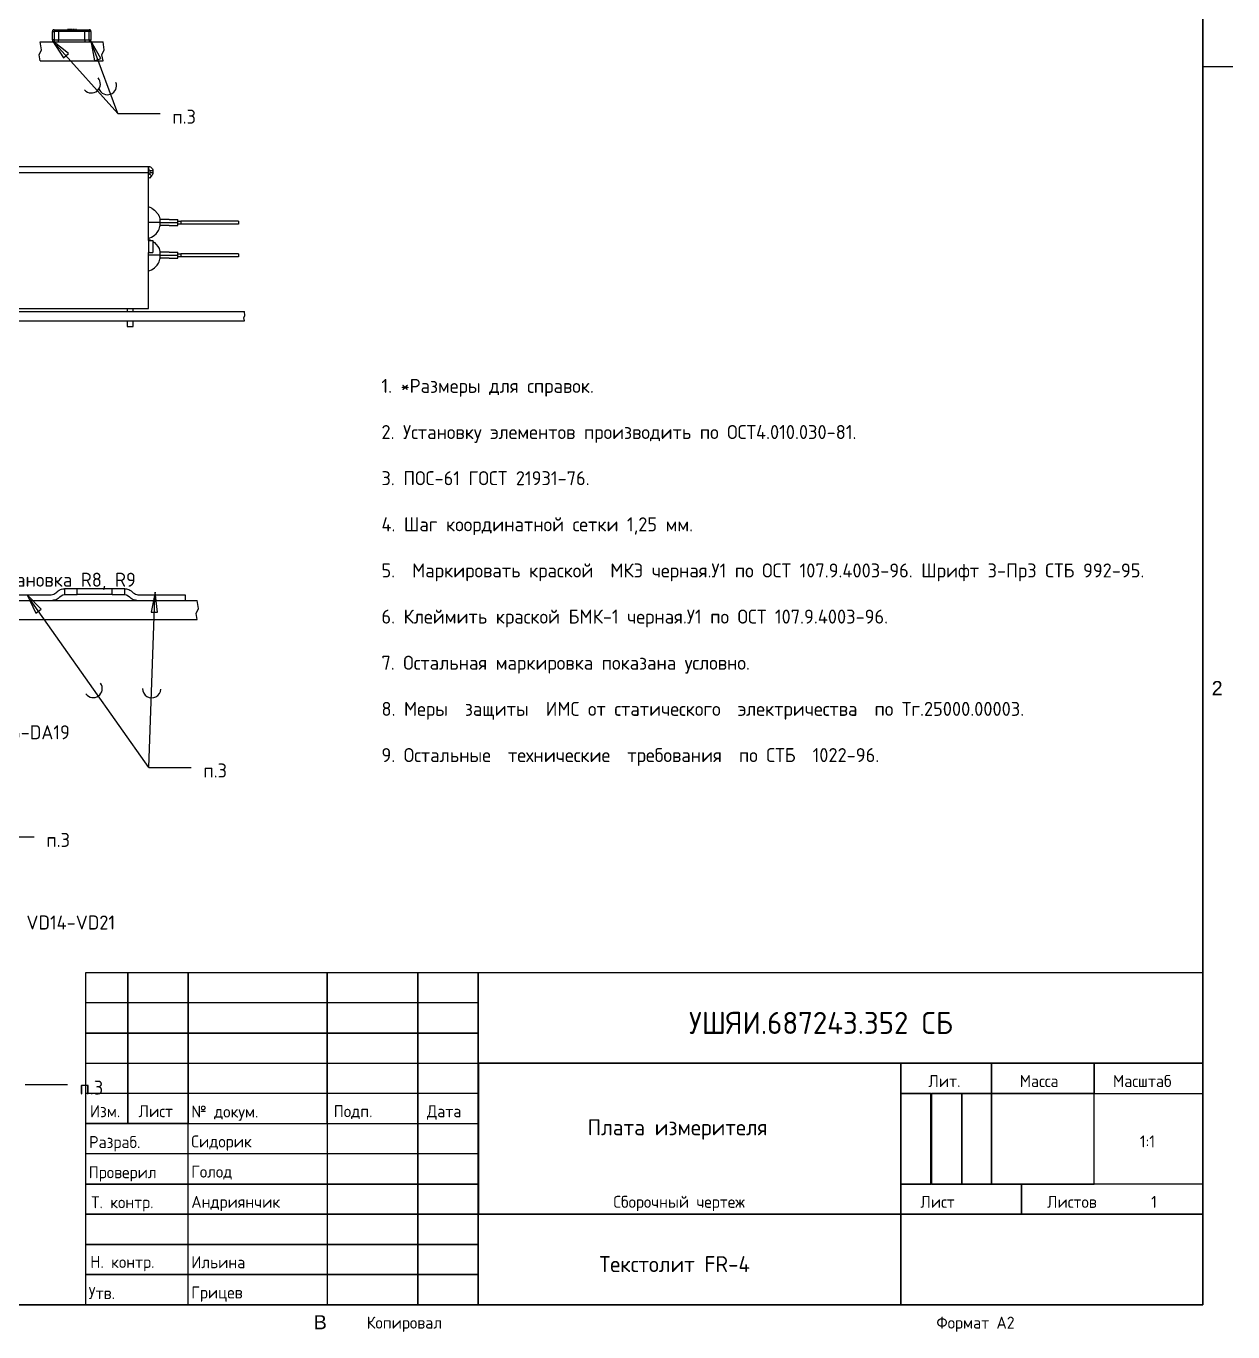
# Model space of a CAD drawing. Header units: inches. Extents: x 0 to 594, y -420 to 0.
# Drawn here: x 394.2 to 594, y -419.5 to -203.3 of the extents above; entities that cross this region are included whole.
import ezdxf

# ---------------------------------------------------------------- set-up
doc = ezdxf.new("R2010")
doc.units = ezdxf.units.IN
doc.header["$MEASUREMENT"] = 0
doc.styles.add('Arial0', font='arial.ttf', dxfattribs={"height": 3.644212})
doc.styles.add('GOST type B0', font='', dxfattribs={"height": 3.175})
doc.styles.get('GOST type B0').set_extended_font_data('GOST type B')

msp = doc.modelspace()

# ---------------------------------------------------------------- linework, layer by layer
at = {"color": 18, "true_color": 0x000000}
for p, q in [((589, -5), (589, -415)), ((589, -415), (589, -5)), ((398.54, -204.01), (398.5, -204.16)), ((398.5, -205.56), (398.5, -204.16)), ((398.5, -204.16), (398.54, -204.16)), ((398.65, -203.9), (398.54, -204.01)), ((398.54, -204.16), (398.65, -204.16)), ((398.8, -203.86), (398.65, -203.9)), ((398.65, -204.16), (398.8, -204.16)), ((398.8, -203.86), (399.5, -203.86)), ((398.8, -203.86), (398.8, -203.9)), ((398.8, -203.9), (398.8, -204.01)), ((398.8, -204.01), (398.8, -204.16)), ((398.8, -204.16), (398.8, -205.56)), ((399.5, -204.16), (398.8, -204.16)), ((399.5, -203.86), (403.9, -203.86)), ((399.5, -203.9), (399.5, -203.86)), ((399.5, -204.01), (399.5, -203.9)), ((399.5, -204.16), (399.5, -204.01)), ((403.9, -204.16), (399.5, -204.16)), ((399.5, -204.16), (399.5, -205.56)), ((401.03, -203.85), (401.03, -203.86)), ((401.03, -203.85), (401.03, -203.86)), ((401.03, -203.85), (401.03, -203.85)), ((401.18, -203.85), (401.03, -203.85)), ((401.18, -203.85), (401.18, -203.86)), ((401.31, -203.85), (401.18, -203.85)), ((401.31, -203.85), (401.31, -203.86)), ((401.37, -203.85), (401.31, -203.85)), ((401.37, -203.85), (401.37, -203.86)), ((401.42, -203.85), (401.42, -203.86)), ((401.59, -203.85), (401.42, -203.85)), ((401.59, -203.85), (401.59, -203.86)), ((401.61, -203.85), (401.59, -203.85)), ((401.68, -203.85), (401.61, -203.85)), ((401.64, -203.85), (401.61, -203.85)), ((401.66, -203.85), (401.64, -203.85)), ((401.68, -203.85), (401.66, -203.85)), ((401.7, -203.85), (401.68, -203.85)), ((401.72, -203.85), (401.7, -203.85)), ((401.74, -203.85), (401.72, -203.85)), ((401.75, -203.85), (401.74, -203.85)), ((401.75, -203.85), (401.75, -203.86)), ((401.82, -203.85), (401.82, -203.86)), ((401.99, -203.85), (401.82, -203.85)), ((401.99, -203.85), (401.83, -203.85)), ((401.83, -203.85), (401.83, -203.86)), ((402.15, -203.85), (401.99, -203.85)), ((401.99, -203.85), (401.99, -203.86)), ((402.16, -203.85), (402.15, -203.85)), ((402.15, -203.85), (402.15, -203.86)), ((402.16, -203.85), (402.16, -203.86)), ((402.16, -203.85), (402.16, -203.85)), ((402.35, -203.85), (402.31, -203.85)), ((402.31, -203.85), (402.31, -203.86)), ((402.5, -203.85), (402.35, -203.85)), ((402.35, -203.85), (402.35, -203.86)), ((402.5, -203.85), (402.5, -203.86)), ((403.9, -203.86), (404.6, -203.86)), ((403.9, -203.86), (403.9, -203.9)), ((403.9, -203.9), (403.9, -204.01)), ((403.9, -204.01), (403.9, -204.16)), ((404.6, -204.16), (403.9, -204.16)), ((403.9, -205.56), (403.9, -204.16)), ((404.75, -203.9), (404.6, -203.86)), ((404.6, -203.86), (404.6, -203.9)), ((404.6, -203.9), (404.6, -204.01)), ((404.6, -204.01), (404.6, -204.16)), ((404.75, -204.16), (404.6, -204.16)), ((404.6, -205.56), (404.6, -204.16)), ((404.86, -204.01), (404.75, -203.9)), ((404.86, -204.16), (404.75, -204.16)), ((404.9, -204.16), (404.86, -204.01)), ((404.9, -204.16), (404.86, -204.16)), ((404.9, -204.16), (404.9, -205.56)), ((396.3, -208), (396.7, -207.2)), ((396.5, -205.86), (406.9, -205.86)), ((396.7, -207.2), (396.5, -205.86)), ((398.5, -205.56), (398.54, -205.71)), ((398.54, -205.56), (398.5, -205.56)), ((398.65, -205.56), (398.54, -205.56)), ((398.54, -205.71), (398.65, -205.82)), ((398.54, -205.71), (400.34, -208.53)), ((401.16, -207.79), (398.54, -205.71)), ((398.8, -205.56), (398.65, -205.56)), ((398.65, -205.82), (398.8, -205.86)), ((398.8, -205.56), (398.8, -205.71)), ((398.8, -205.56), (399.5, -205.56)), ((398.8, -205.71), (398.8, -205.82)), ((398.8, -205.82), (398.8, -205.86)), ((409.36, -217.74), (399.15, -206.38)), ((399.5, -205.56), (403.9, -205.56)), ((399.5, -205.71), (399.5, -205.56)), ((399.5, -205.82), (399.5, -205.71)), ((399.5, -205.86), (399.5, -205.82)), ((403.9, -205.56), (404.6, -205.56)), ((403.9, -205.56), (403.9, -205.71)), ((403.9, -205.71), (403.9, -205.82)), ((403.9, -205.82), (403.9, -205.86)), ((404.6, -205.56), (404.75, -205.56)), ((404.6, -205.56), (404.6, -205.71)), ((404.6, -205.71), (404.6, -205.82)), ((404.6, -205.86), (404.75, -205.82)), ((404.6, -205.82), (404.6, -205.86)), ((404.75, -205.56), (404.86, -205.56)), ((404.75, -205.82), (404.86, -205.71)), ((404.86, -205.71), (404.9, -205.56)), ((404.86, -205.56), (404.9, -205.56)), ((404.86, -205.71), (405.5, -208.99)), ((406.53, -208.61), (404.86, -205.71)), ((409.36, -217.74), (405.18, -206.56)), ((406.7, -208), (407.1, -207.2)), ((407.1, -207.2), (406.9, -205.86)), ((396.5, -209), (396.3, -208)), ((396.5, -209), (406.9, -209)), ((400.34, -208.53), (401.16, -207.79)), ((405.5, -208.99), (406.53, -208.61)), ((406.9, -209), (406.7, -208)), ((594, -210), (589, -210)), ((409.36, -217.74), (416.36, -217.74)), ((409.36, -217.74), (409.36, -217.74)), ((366.4, -226.5), (414.4, -226.5)), ((414.4, -226.53), (414.4, -226.5)), ((414.4, -226.5), (414.57, -226.52)), ((414.4, -226.6), (414.4, -226.53)), ((414.4, -226.53), (414.4, -226.88)), ((414.4, -226.72), (414.4, -226.6)), ((414.4, -226.88), (414.4, -226.72)), ((414.4, -227.07), (414.4, -226.88)), ((414.4, -227), (414.48, -227.01)), ((414.48, -227.01), (414.55, -227.05)), ((414.57, -226.52), (414.73, -226.57)), ((414.73, -226.57), (414.87, -226.66)), ((414.87, -226.66), (414.99, -226.78)), ((414.99, -226.78), (415.08, -226.92)), ((415.08, -226.92), (415.13, -227.08)), ((366.4, -227.5), (414.4, -227.5)), ((414.4, -227.28), (414.4, -227.07)), ((414.4, -227.5), (414.4, -227.28)), ((414.4, -238.75), (414.4, -227.5)), ((414.58, -227.72), (414.4, -227.9)), ((414.58, -228.43), (414.4, -228.25)), ((414.55, -227.05), (414.6, -227.1)), ((414.62, -227.67), (414.58, -227.72)), ((414.93, -228.07), (414.58, -227.72)), ((414.93, -228.07), (414.58, -228.43)), ((414.6, -227.1), (414.64, -227.17)), ((414.64, -227.61), (414.62, -227.67)), ((414.64, -227.17), (414.65, -227.25)), ((414.65, -227.54), (414.64, -227.61)), ((414.65, -227.25), (414.65, -227.54)), ((415.15, -227.25), (414.65, -227.25)), ((415.15, -227.54), (414.65, -227.54)), ((415.02, -227.96), (414.93, -228.07)), ((415.09, -227.83), (415.02, -227.96)), ((415.14, -227.69), (415.09, -227.83)), ((415.13, -227.08), (415.15, -227.25)), ((415.15, -227.54), (415.14, -227.69)), ((415.15, -227.25), (415.15, -227.54)), ((414.98, -233.42), (414.4, -233.2)), ((414.98, -233.42), (415.43, -233.72)), ((415.43, -233.72), (415.97, -234.33)), ((415.97, -234.33), (416.17, -234.71)), ((416.17, -234.71), (416.32, -235.16)), ((416.32, -235.16), (416.35, -235.3)), ((416.35, -235.3), (416.35, -235.3)), ((416.35, -235.33), (416.35, -235.3)), ((417.86, -235.3), (416.35, -235.3)), ((416.35, -235.39), (416.35, -235.33)), ((416.35, -235.47), (416.35, -235.39)), ((416.35, -235.57), (416.35, -235.47)), ((416.35, -235.68), (416.35, -235.57)), ((417.86, -235.3), (419.3, -235.3)), ((419.3, -235.3), (419.3, -235.3)), ((419.3, -235.33), (419.3, -235.3)), ((419.3, -235.38), (419.3, -235.33)), ((419.3, -235.46), (419.3, -235.38)), ((419.3, -235.55), (419.3, -235.46)), ((419.3, -235.55), (419.8, -235.55)), ((419.3, -235.8), (419.3, -235.55)), ((429.3, -235.55), (419.8, -235.55)), ((419.8, -235.55), (419.8, -236.05)), ((429.3, -235.55), (429.3, -236.05)), ((414.91, -235.8), (414.4, -235.8)), ((415.43, -235.8), (414.91, -235.8)), ((415.86, -235.8), (415.43, -235.8)), ((415.43, -237.88), (415.68, -237.64)), ((415.68, -237.64), (415.86, -237.43)), ((416.17, -235.8), (415.86, -235.8)), ((415.86, -237.43), (416.06, -237.12)), ((416.06, -237.12), (416.17, -236.89)), ((416.35, -235.8), (416.17, -235.8)), ((416.17, -236.89), (416.32, -236.44)), ((416.32, -236.44), (416.35, -236.3)), ((416.35, -235.8), (416.35, -235.68)), ((416.35, -235.92), (416.35, -235.8)), ((416.35, -235.8), (419.3, -235.8)), ((416.35, -236.03), (416.35, -235.92)), ((416.35, -236.13), (416.35, -236.03)), ((416.35, -236.21), (416.35, -236.13)), ((416.35, -236.27), (416.35, -236.21)), ((416.35, -236.3), (416.35, -236.27)), ((416.35, -236.3), (416.35, -236.3)), ((417.86, -236.3), (416.35, -236.3)), ((417.86, -236.3), (419.3, -236.3)), ((419.3, -236.05), (419.3, -235.8)), ((419.3, -236.14), (419.3, -236.05)), ((419.8, -236.05), (419.3, -236.05)), ((419.3, -236.22), (419.3, -236.14)), ((419.3, -236.27), (419.3, -236.22)), ((419.3, -236.3), (419.3, -236.27)), ((419.3, -236.3), (419.3, -236.3)), ((429.3, -236.05), (419.8, -236.05)), ((414.4, -238.41), (414.64, -238.34)), ((414.8, -238.75), (414.4, -238.6)), ((414.57, -238.75), (414.4, -238.75)), ((414.4, -238.75), (414.57, -238.75)), ((414.4, -238.75), (414.4, -240.75)), ((414.4, -238.75), (414.4, -240.75)), ((414.57, -238.75), (414.73, -238.75)), ((414.64, -238.34), (414.91, -238.22)), ((414.73, -238.75), (414.87, -238.75)), ((414.8, -238.75), (414.87, -238.75)), ((414.87, -238.75), (414.99, -238.75)), ((414.91, -238.22), (415.2, -238.05)), ((414.99, -238.75), (415.08, -238.75)), ((415.08, -238.75), (415.13, -238.75)), ((415.13, -238.75), (415.15, -238.75)), ((415.15, -238.75), (415.15, -240.75)), ((415.15, -238.93), (415.43, -239.12)), ((415.2, -238.05), (415.43, -237.88)), ((415.43, -239.12), (415.97, -239.73)), ((415.97, -239.73), (416.17, -240.11)), ((414.4, -250), (414.4, -240.75)), ((414.57, -240.75), (414.4, -240.75)), ((414.4, -240.75), (414.57, -240.75)), ((414.91, -241.2), (414.4, -241.2)), ((414.57, -240.75), (414.73, -240.75)), ((414.73, -240.75), (414.87, -240.75)), ((414.87, -240.75), (414.99, -240.75)), ((415.43, -241.2), (414.91, -241.2)), ((414.99, -240.75), (415.08, -240.75)), ((415.08, -240.75), (415.13, -240.75)), ((415.13, -240.75), (415.15, -240.75)), ((415.86, -241.2), (415.43, -241.2)), ((416.17, -241.2), (415.86, -241.2)), ((416.17, -240.11), (416.32, -240.56)), ((416.35, -241.2), (416.17, -241.2)), ((416.17, -242.29), (416.32, -241.84)), ((416.32, -240.56), (416.35, -240.7)), ((416.32, -241.84), (416.35, -241.7)), ((416.35, -240.7), (416.35, -240.7)), ((416.35, -240.73), (416.35, -240.7)), ((417.86, -240.7), (416.35, -240.7)), ((416.35, -240.79), (416.35, -240.73)), ((416.35, -240.87), (416.35, -240.79)), ((416.35, -240.97), (416.35, -240.87)), ((416.35, -241.08), (416.35, -240.97)), ((416.35, -241.2), (416.35, -241.08)), ((416.35, -241.32), (416.35, -241.2)), ((416.35, -241.2), (419.3, -241.2)), ((416.35, -241.43), (416.35, -241.32)), ((416.35, -241.53), (416.35, -241.43)), ((416.35, -241.61), (416.35, -241.53)), ((416.35, -241.67), (416.35, -241.61)), ((416.35, -241.7), (416.35, -241.67)), ((416.35, -241.7), (416.35, -241.7)), ((417.86, -241.7), (416.35, -241.7)), ((417.86, -240.7), (419.3, -240.7)), ((417.86, -241.7), (419.3, -241.7)), ((419.3, -240.7), (419.3, -240.7)), ((419.3, -240.73), (419.3, -240.7)), ((419.3, -240.78), (419.3, -240.73)), ((419.3, -240.86), (419.3, -240.78)), ((419.3, -240.95), (419.3, -240.86)), ((419.3, -240.95), (419.8, -240.95)), ((419.3, -241.2), (419.3, -240.95)), ((419.3, -241.45), (419.3, -241.2)), ((419.3, -241.54), (419.3, -241.45)), ((419.8, -241.45), (419.3, -241.45)), ((419.3, -241.62), (419.3, -241.54)), ((419.3, -241.67), (419.3, -241.62)), ((419.3, -241.7), (419.3, -241.67)), ((419.3, -241.7), (419.3, -241.7)), ((429.3, -240.95), (419.8, -240.95)), ((419.8, -240.95), (419.8, -241.45)), ((429.3, -241.45), (419.8, -241.45)), ((429.3, -240.95), (429.3, -241.45)), ((414.4, -243.81), (414.64, -243.74)), ((414.64, -243.74), (414.91, -243.62)), ((414.91, -243.62), (415.2, -243.45)), ((415.2, -243.45), (415.43, -243.28)), ((415.43, -243.28), (415.68, -243.04)), ((415.68, -243.04), (415.86, -242.83)), ((415.86, -242.83), (416.06, -242.52)), ((416.06, -242.52), (416.17, -242.29)), ((350.5, -250.5), (430.3, -250.5)), ((368.9, -250), (411.9, -250)), ((369.9, -250), (410.9, -250)), ((410.9, -250), (410.9, -250.5)), ((411.9, -250), (414.4, -250)), ((411.9, -250.5), (411.9, -250)), ((430.4, -251.17), (430.3, -250.5)), ((350.5, -252.07), (430.3, -252.07)), ((410.9, -252.07), (410.9, -253)), ((411.9, -253), (411.9, -252.07)), ((430.2, -251.57), (430.4, -251.17)), ((430.3, -252.07), (430.2, -251.57)), ((410.9, -253), (411.9, -253)), ((388.5, -298.36), (422.5, -298.36)), ((390.5, -297.44), (398.12, -297.44)), ((394.31, -297.44), (395.77, -300.46)), ((396.66, -299.82), (394.31, -297.44)), ((414.5, -326), (394.83, -298.19)), ((398.12, -297.44), (398.33, -297.43)), ((398.33, -297.43), (398.53, -297.39)), ((398.71, -298.34), (398.5, -298.36)), ((398.53, -297.39), (398.73, -297.32)), ((398.91, -298.3), (398.71, -298.34)), ((398.73, -297.32), (398.92, -297.23)), ((399.11, -298.24), (398.91, -298.3)), ((398.92, -297.23), (399.09, -297.11)), ((399.09, -297.11), (399.25, -296.98)), ((399.3, -298.14), (399.11, -298.24)), ((399.25, -296.98), (399.31, -296.91)), ((399.47, -298.03), (399.3, -298.14)), ((399.31, -296.91), (399.47, -296.77)), ((399.47, -296.77), (399.65, -296.66)), ((399.63, -297.89), (399.47, -298.03)), ((399.74, -297.78), (399.63, -297.89)), ((399.65, -296.66), (399.83, -296.57)), ((399.74, -297.78), (399.96, -297.6)), ((399.83, -296.57), (400.03, -296.5)), ((399.96, -297.6), (400.22, -297.45)), ((400.03, -296.5), (400.24, -296.46)), ((400.22, -297.45), (400.5, -297.36)), ((400.24, -296.46), (400.45, -296.44)), ((400.45, -296.44), (400.5, -296.44)), ((400.5, -296.44), (400.5, -297.36)), ((402.59, -296.44), (400.5, -296.44)), ((400.5, -296.44), (400.5, -297.36)), ((400.5, -297.36), (402.59, -297.36)), ((402.59, -297.36), (402.59, -296.44)), ((404.01, -296.44), (402.59, -296.44)), ((404.01, -297.36), (402.59, -297.36)), ((405.5, -296.44), (404.01, -296.44)), ((405.5, -297.36), (404.01, -297.36)), ((406.99, -296.44), (405.5, -296.44)), ((406.99, -297.36), (405.5, -297.36)), ((408.41, -296.44), (406.99, -296.44)), ((408.41, -297.36), (406.99, -297.36)), ((408.41, -297.36), (408.41, -296.44)), ((410.5, -296.44), (408.41, -296.44)), ((408.41, -297.36), (410.5, -297.36)), ((410.5, -297.36), (410.5, -296.44)), ((410.5, -296.44), (410.55, -296.44)), ((410.5, -297.36), (410.5, -296.44)), ((410.5, -297.36), (410.78, -297.45)), ((410.55, -296.44), (410.76, -296.46)), ((410.76, -296.46), (410.97, -296.5)), ((410.78, -297.45), (411.04, -297.6)), ((410.97, -296.5), (411.17, -296.57)), ((411.04, -297.6), (411.26, -297.78)), ((411.17, -296.57), (411.35, -296.66)), ((411.37, -297.89), (411.26, -297.78)), ((411.35, -296.66), (411.53, -296.77)), ((411.53, -298.03), (411.37, -297.89)), ((411.53, -296.77), (411.69, -296.91)), ((411.7, -298.14), (411.53, -298.03)), ((411.69, -296.91), (411.75, -296.98)), ((411.89, -298.24), (411.7, -298.14)), ((411.75, -296.98), (411.91, -297.11)), ((412.09, -298.3), (411.89, -298.24)), ((411.91, -297.11), (412.08, -297.23)), ((412.08, -297.23), (412.27, -297.32)), ((412.29, -298.34), (412.09, -298.3)), ((412.27, -297.32), (412.47, -297.39)), ((412.5, -298.36), (412.29, -298.34)), ((412.47, -297.39), (412.67, -297.43)), ((412.67, -297.43), (412.88, -297.44)), ((412.88, -297.44), (420.5, -297.44)), ((414.5, -326), (415.47, -297.91)), ((415.5, -297), (414.84, -300.28)), ((415.94, -300.32), (415.5, -297)), ((420.5, -297.44), (420.5, -298.36)), ((422.7, -299.7), (422.5, -298.36)), ((395.77, -300.46), (396.66, -299.82)), ((414.84, -300.28), (415.94, -300.32)), ((422.3, -300.5), (422.7, -299.7)), ((422.5, -301.5), (422.3, -300.5)), ((388.5, -301.5), (422.5, -301.5)), ((414.5, -326), (421.5, -326)), ((414.5, -326), (414.5, -326)), ((388.5, -337.5), (395.5, -337.5)), ((411, -360), (404, -360)), ((404, -360), (404, -385)), ((421, -360), (411, -360)), ((411, -360), (411, -385)), ((411, -385), (411, -360)), ((421, -385), (421, -360)), ((444, -360), (421, -360)), ((421, -360), (421, -385)), ((459, -360), (444, -360)), ((444, -360), (444, -415)), ((444, -385), (444, -360)), ((459, -415), (459, -360)), ((469, -360), (459, -360)), ((459, -360), (459, -415)), ((589, -360), (469, -360)), ((469, -360), (469, -375)), ((469, -415), (469, -360)), ((589, -375), (589, -360)), ((469, -365), (404, -365)), ((404, -365), (404, -370)), ((469, -370), (469, -365)), ((404, -370), (469, -370)), ((469, -370), (404, -370)), ((404, -370), (404, -375)), ((469, -375), (469, -370)), ((404, -375), (469, -375)), ((469, -375), (589, -375)), ((539, -375), (469.09, -375)), ((469.09, -375), (469.09, -400)), ((554, -375), (539, -375)), ((539, -375), (539, -380)), ((539, -400), (539, -375)), ((571, -375), (554, -375)), ((554, -375), (554, -380)), ((554, -380), (554, -375)), ((589, -375), (571, -375)), ((571, -375), (571, -380)), ((571, -380), (571, -375)), ((589, -380), (589, -375)), ((394, -378.5), (401, -378.5)), ((469, -380), (404, -380)), ((404, -380), (404, -385)), ((469, -385), (469, -380)), ((544, -380), (539, -380)), ((539, -380), (539, -395.03)), ((539, -380), (554, -380)), ((544, -395.03), (544, -380)), ((549.09, -380.03), (544.09, -380.03)), ((544.09, -380.03), (544.09, -395.03)), ((554, -380), (549.09, -380)), ((549.09, -380), (549.09, -395.03)), ((549.09, -395.03), (549.09, -380.03)), ((571, -380), (554, -380)), ((554, -380), (554, -395)), ((554, -395.03), (554, -380)), ((554, -380), (571, -380)), ((571, -395), (571, -380)), ((571, -380), (589, -380)), ((421, -385), (404, -385)), ((404, -385), (404, -415)), ((404, -385), (469, -385)), ((404, -385), (411, -385)), ((411, -385), (421, -385)), ((421, -415), (421, -385)), ((421, -385), (444, -385)), ((469, -390), (404, -390)), ((404, -390), (404, -395)), ((469, -395), (469, -390)), ((404, -395), (469, -395)), ((469, -395), (404, -395)), ((404, -395), (404, -400)), ((469, -400), (469, -395)), ((559, -395), (539, -395)), ((539, -395), (539, -400)), ((539, -395.03), (544, -395.03)), ((544.09, -395.03), (549.09, -395.03)), ((549.09, -395.03), (554, -395.03)), ((554, -395), (571, -395)), ((559, -400), (559, -395)), ((589, -395), (559, -395)), ((559, -395), (559, -400)), ((589, -400), (589, -395)), ((404, -400), (469, -400)), ((469, -400), (404, -400)), ((404, -400), (404, -405)), ((539, -400), (469, -400)), ((469, -400), (469, -415)), ((469, -405), (469, -400)), ((469.09, -400), (539, -400)), ((539, -400), (559, -400)), ((589, -400), (539, -400)), ((539, -400), (539, -415)), ((539, -415), (539, -400)), ((559, -400), (589, -400)), ((589, -415), (589, -400)), ((404, -405), (469, -405)), ((469, -405), (404, -405)), ((404, -405), (404, -410)), ((469, -410), (469, -405)), ((404, -410), (469, -410)), ((469, -410), (404, -410)), ((404, -410), (404, -415)), ((469, -415), (469, -410)), ((589, -415), (5, -415)), ((20, -415), (589, -415)), ((404, -415), (421, -415)), ((404, -415), (469, -415)), ((444, -415), (459, -415)), ((459, -415), (469, -415)), ((469, -415), (539, -415)), ((539, -415), (589, -415))]:
    msp.add_line(p, q, dxfattribs=at)
at = {"color": 7, "true_color": 0xffffff}
for p, q in [((589, -415), (589, -5)), ((411, -360), (404, -360)), ((404, -360), (404, -385)), ((421, -360), (411, -360)), ((411, -360), (411, -385)), ((411, -385), (411, -360)), ((421, -385), (421, -360)), ((444, -360), (421, -360)), ((421, -360), (421, -385)), ((459, -360), (444, -360)), ((444, -360), (444, -415)), ((444, -385), (444, -360)), ((459, -415), (459, -360)), ((469, -360), (459, -360)), ((459, -360), (459, -415)), ((589, -360), (469, -360)), ((469, -360), (469, -375)), ((469, -415), (469, -360)), ((589, -375), (589, -360)), ((469, -365), (404, -365)), ((404, -365), (404, -370)), ((469, -370), (469, -365)), ((404, -370), (469, -370)), ((469, -370), (404, -370)), ((404, -370), (404, -375)), ((469, -375), (469, -370)), ((404, -375), (469, -375)), ((469, -375), (589, -375)), ((539, -375), (469.09, -375)), ((469.09, -375), (469.09, -400)), ((554, -375), (539, -375)), ((539, -375), (539, -380)), ((539, -400), (539, -375)), ((571, -375), (554, -375)), ((554, -375), (554, -380)), ((554, -380), (554, -375)), ((589, -375), (571, -375)), ((571, -375), (571, -380)), ((571, -380), (571, -375)), ((589, -380), (589, -375)), ((469, -380), (404, -380)), ((404, -380), (404, -385)), ((469, -385), (469, -380)), ((544, -380), (539, -380)), ((539, -380), (539, -395.03)), ((539, -380), (554, -380)), ((544, -395.03), (544, -380)), ((549.09, -380.03), (544.09, -380.03)), ((544.09, -380.03), (544.09, -395.03)), ((554, -380), (549.09, -380)), ((549.09, -380), (549.09, -395.03)), ((549.09, -395.03), (549.09, -380.03)), ((571, -380), (554, -380)), ((554, -380), (554, -395)), ((554, -395.03), (554, -380)), ((554, -380), (571, -380)), ((571, -395), (571, -380)), ((571, -380), (589, -380)), ((421, -385), (404, -385)), ((404, -385), (404, -415)), ((404, -385), (469, -385)), ((404, -385), (411, -385)), ((411, -385), (421, -385)), ((421, -415), (421, -385)), ((421, -385), (444, -385)), ((469, -390), (404, -390)), ((404, -390), (404, -395)), ((469, -395), (469, -390)), ((404, -395), (469, -395)), ((469, -395), (404, -395)), ((404, -395), (404, -400)), ((469, -400), (469, -395)), ((559, -395), (539, -395)), ((539, -395), (539, -400)), ((539, -395.03), (544, -395.03)), ((544.09, -395.03), (549.09, -395.03)), ((549.09, -395.03), (554, -395.03)), ((554, -395), (571, -395)), ((559, -400), (559, -395)), ((589, -395), (559, -395)), ((559, -395), (559, -400)), ((589, -400), (589, -395)), ((404, -400), (469, -400)), ((469, -400), (404, -400)), ((404, -400), (404, -405)), ((539, -400), (469, -400)), ((469, -400), (469, -415)), ((469, -405), (469, -400)), ((469.09, -400), (539, -400)), ((539, -400), (559, -400)), ((589, -400), (539, -400)), ((539, -400), (539, -415)), ((539, -415), (539, -400)), ((559, -400), (589, -400)), ((589, -415), (589, -400)), ((404, -405), (469, -405)), ((469, -405), (404, -405)), ((404, -405), (404, -410)), ((469, -410), (469, -405)), ((404, -410), (469, -410)), ((469, -410), (404, -410)), ((404, -410), (404, -415)), ((469, -415), (469, -410)), ((20, -415), (589, -415)), ((404, -415), (421, -415)), ((404, -415), (469, -415)), ((444, -415), (459, -415)), ((459, -415), (469, -415)), ((469, -415), (539, -415)), ((539, -415), (589, -415))]:
    msp.add_line(p, q, dxfattribs=at)
at = {"color": 18, "true_color": 0x000000}
for centre, start, end in [((404.95, -212.84), 221.9495, 41.9495), ((407.63, -213.13), 200.4895, 20.4895), ((405.27, -312.95), 215.2608, 35.2608), ((414.95, -313), 178.0251, 358.0251)]:
    msp.add_arc(centre, 1.5, start, end, dxfattribs=at)

# ---------------------------------------------------------------- texts
at = {"color": 12, "true_color": 0xc00000, "style": 'GOST type B0'}
for p in [(418.36, -219.42), (423.5, -327.68), (397.5, -339.18), (403, -380.18)]:
    msp.add_text('п.3', height=2.319, dxfattribs=at).set_placement(p)
at = {"color": 18, "true_color": 0x000000}
for s, height, style, p in [('1. *Размеры для справок.', 2.319, 'GOST type B0', (453, -264)), ('2. Установку элементов производить по ОСТ4.010.030-81.', 2.319, 'GOST type B0', (453, -271.64)), ('3. ПОС-61 ГОСТ 21931-76.', 2.319, 'GOST type B0', (453, -279.28)), ('4. Шаг координатной сетки 1,25 мм.', 2.319, 'GOST type B0', (453, -286.92)), ('Установка R8, R9', 2.319, 'GOST type B0', (388.5, -296.09)), ('5.  Маркировать краской  МКЭ черная.У1 по ОСТ 107.9.4003-96. Шрифт 3-Пр3 СТБ 992-95.', 2.319, 'GOST type B0', (453, -294.56)), ('6. Клеймить краской БМК-1 черная.У1 по ОСТ 107.9.4003-96.', 2.319, 'GOST type B0', (453, -302.2)), ('7. Остальная маркировка показана условно.', 2.319, 'GOST type B0', (453, -309.84)), ('2', 2.34, 'Arial0', (590.49, -314.05)), ('8. Меры  защиты  ИМС от статического  электричества  по Тг.25000.00003.', 2.319, 'GOST type B0', (453, -317.48)), ('Установка DA16-DA19', 2.319, 'GOST type B0', (371.95, -321.35)), ('9. Остальные  технические  требования  по СТБ  1022-96.', 2.319, 'GOST type B0', (453, -325.13)), ('Установка VD14-VD21', 2.319, 'GOST type B0', (379.5, -352.85)), ('УШЯИ.687243.352 СБ ', 3.6442, 'GOST type B0', (503.93, -370.14)), ('Лит.', 1.988, 'GOST type B0', (543.57, -378.94)), ('Масса', 1.988, 'GOST type B0', (558.7, -378.94)), ('Масштаб', 1.988, 'GOST type B0', (574.14, -378.94)), ('Изм.', 1.988, 'GOST type B0', (404.73, -383.94)), ('Лист', 1.988, 'GOST type B0', (412.78, -383.93)), ('№ докум.', 1.988, 'GOST type B0', (421.51, -383.99)), ('Подп.', 1.988, 'GOST type B0', (445.09, -383.93)), ('Дата', 1.988, 'GOST type B0', (460.53, -383.94)), ('Плата измерителя ', 2.6503, 'GOST type B0', (487.14, -386.93)), ('Сидорик ', 1.988, 'GOST type B0', (421.51, -388.94)), ('1:1', 1.988, 'GOST type B0', (578.59, -388.94)), ('Разраб.', 1.988, 'GOST type B0', (404.59, -389.04)), ('Проверил', 1.988, 'GOST type B0', (404.51, -394.04)), ('Голод ', 1.988, 'GOST type B0', (421.51, -393.94)), ('Т. контр.', 1.988, 'GOST type B0', (404.96, -399)), ('Андриянчик', 1.988, 'GOST type B0', (421.51, -398.94)), ('Сборочный чертеж', 1.9877, 'GOST type B0', (491.41, -398.94)), ('Лист', 1.988, 'GOST type B0', (542.24, -398.94)), ('Листов', 1.988, 'GOST type B0', (563.22, -398.94)), ('1', 1.99, 'GOST type B0', (580.46, -398.94)), ('Н. контр.', 1.988, 'GOST type B0', (404.78, -408.89)), ('Ильина ', 1.988, 'GOST type B0', (421.51, -408.94)), ('Текстолит FR-4 ', 2.6503, 'GOST type B0', (489.1, -409.58)), ('Утв.', 1.988, 'GOST type B0', (404.51, -414.04)), ('Грицев ', 1.988, 'GOST type B0', (421.51, -413.94)), ('B', 2.34, 'Arial0', (441.78, -419.05)), ('Копировал', 1.988, 'GOST type B0', (450.55, -418.94)), ('Формат А2', 1.988, 'GOST type B0', (544.9, -418.94))]:
    msp.add_text(s, height=height, dxfattribs=dict(at, style=style)).set_placement(p)

doc.saveas('drawing.dxf')
